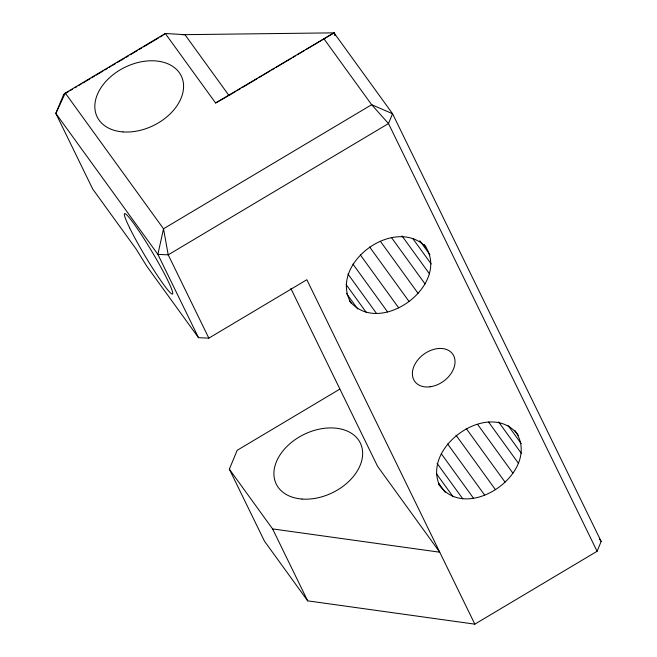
<?xml version="1.0" encoding="UTF-8"?>
<svg xmlns="http://www.w3.org/2000/svg" width="657" height="657" viewBox="0 0 657 657"><rect width="100%" height="100%" fill="white"/><g stroke="black" fill="none" stroke-linecap="round" stroke-linejoin="round"><path stroke-width="0.99" d="M349.319 300.635C379.212 338.577 453.158 284.005 424.118 244.478M438.424 483.897C466.248 525.838 544.012 470.453 514.743 430.327M235.962 91.298L228.956 95.47L184.937 34.665L165.285 33.491L65.298 93.089L63.647 94.518L55.829 113.398L92.76 189.126L135.999 248.855L146.881 266.356L198.513 337.682L208.844 338.141L306.852 279.726L474.839 624.15L597.098 551.28L601.171 541.442L392.558 113.718L334.019 32.85L181.89 34.698M474.839 624.15L307.681 600.851L264.442 541.122L229.35 469.18L237.177 450.308L339.702 389.19M163.642 34.92L165.285 33.491L215.595 102.993L228.061 95.971M63.647 94.518L68.911 91.38M70.669 90.338L72.418 89.295M75.054 87.726L76.803 86.683M78.561 85.632L81.189 84.063M82.946 83.02L89.96 78.84M91.717 77.789L94.345 76.22M96.103 75.177L103.116 70.997M104.874 69.954L107.502 68.385M109.259 67.334L111.017 66.291M112.766 65.248L115.402 63.68M117.151 62.629L124.173 58.448M125.922 57.405L128.558 55.837M130.308 54.786L137.329 50.605M139.079 49.562L141.715 47.994M143.464 46.951L158.378 38.057M160.127 37.014L162.764 35.445M215.595 102.993L334.019 32.85L335.357 35.593L334.019 32.85L306.006 49.546M237.711 90.255L240.339 88.687M242.088 87.644L256.969 78.774M258.727 77.731L261.346 76.163M263.104 75.12L270.109 70.948M271.858 69.905L274.486 68.336M276.236 67.293L291.117 58.424M292.874 57.381L295.494 55.812M297.251 54.769L304.257 50.597M229.35 469.18L272.589 528.91L439.747 552.208L377.586 466.33L290.87 288.53M425.908 246.958C394.627 215.11 328.106 264.024 351.117 303.115M518.332 435.287C490.894 398.249 421.498 445.939 439.615 485.548M323.745 38.525L371.657 104.709L388.484 123.557L597.098 551.28M419.79 240.717L429.949 254.752M412.637 238.335L431.164 263.933M401.985 235.879L429.481 273.862M391.523 237.637L424.997 283.881M599.381 538.962L601.171 541.442M380.37 241.267L418.024 293.293M508.107 425.539L521.256 443.705M498.581 421.893L521.297 453.273M369.595 246.958L409.048 301.456M488.562 422.032L518.455 463.325M360.414 254.982L398.668 307.829M477.655 424.455L512.92 473.171M352.932 264.065L387.597 311.96M466.224 428.479L505.069 482.156M347.898 273.936L376.592 313.578M455.999 435.156L495.444 489.654M346.075 284.489L366.392 312.568M346.346 293.309L357.704 308.995M447.639 443.968L484.702 495.164M441.282 453.716L473.566 498.302M437.094 463.357L462.791 498.86M436.388 473.681L453.125 496.799M438.646 483.174L445.224 492.257M208.844 338.141L168.217 254.842L163.511 228.776L65.298 93.089L55.829 113.398L157.885 254.382L198.513 337.682M272.589 528.91L307.681 600.851M334.019 32.85L335.349 35.593M163.511 228.776L157.885 254.382L168.217 254.842L388.484 123.557L392.558 113.718L371.657 104.709L163.511 228.776M430.105 386.792A23.389 16.729 -35.9 0 0 453.724 355.79A23.389 16.729 -35.9 0 0 417.31 360.562A23.389 16.729 -35.9 0 0 430.105 386.792M129.618 227.848A46.77 4.049 59.2 0 0 171.075 293.433A46.77 4.049 59.2 0 0 144.975 240.265A46.77 4.049 59.2 0 0 129.618 227.848M122.982 131.909A46.77 32.431 -26 0 0 183.089 81.353A46.77 32.431 -26 0 0 111.55 75.957A46.77 32.431 -26 0 0 122.982 131.909M302.048 499.049A46.77 32.431 -26 0 0 362.163 448.493A46.77 32.431 -26 0 0 290.616 443.105A46.77 32.431 -26 0 0 302.048 499.049"/></g></svg>
